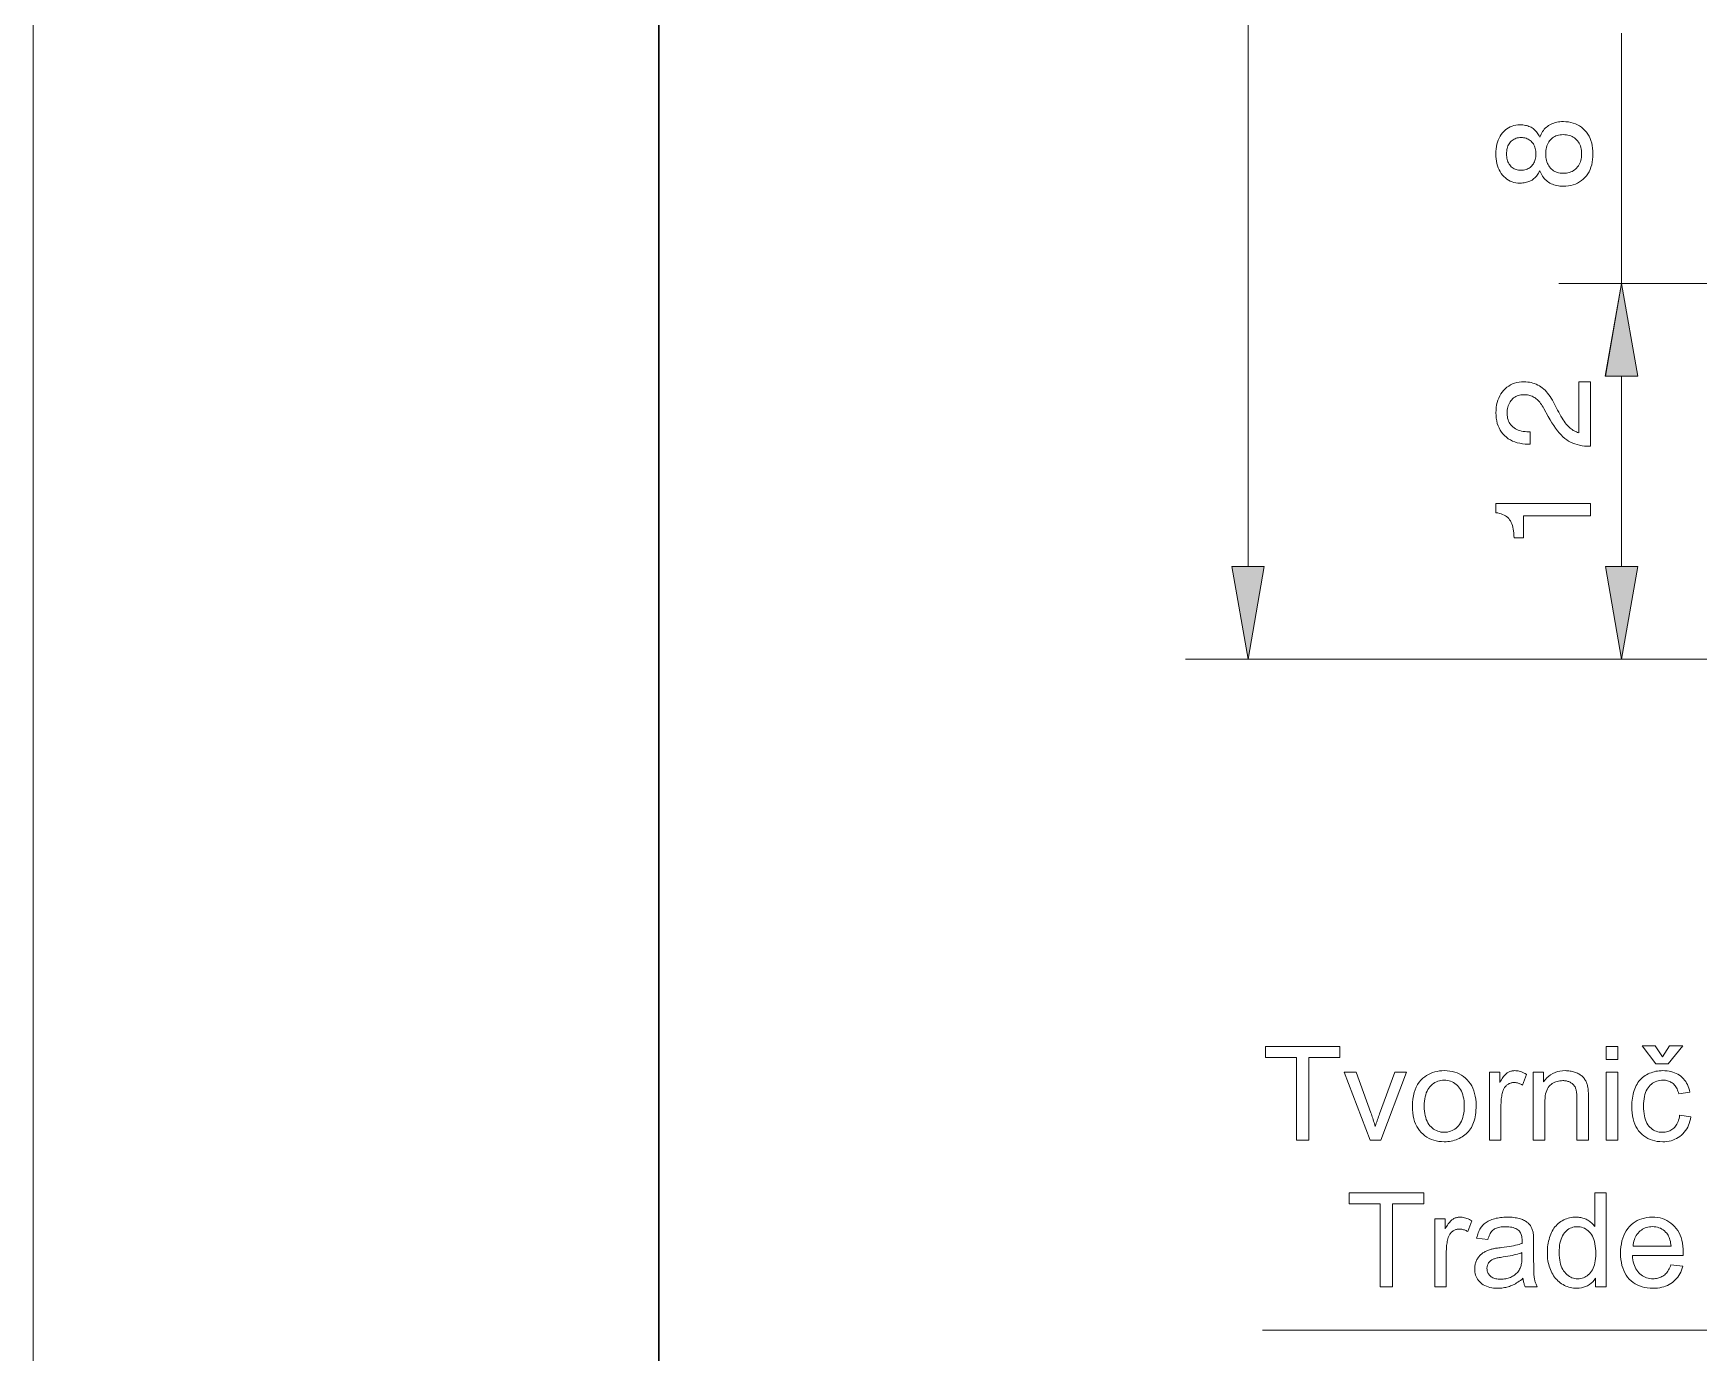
# Model space of a CAD drawing. Extents: x 0 to 297, y 0 to 420.
# Drawn here: x 0 to 53.2, y 128.8 to 171 of the extents above; entities that cross this region are included whole.
import ezdxf

# ---------------------------------------------------------------- set-up
doc = ezdxf.new("R2010")
doc.units = 0

msp = doc.modelspace()

# ---------------------------------------------------------------- linework, layer by layer
at = {"color": 7, "lineweight": 13}
for p, q in [((0, 0), (0, 420)), ((38.833, 153.939), (38.833, 378.43)), ((74.907, 162.985), (48.774, 162.985)), ((74.907, 162.985), (48.778, 162.985)), ((77.957, 150.985), (36.833, 150.985)), ((77.957, 150.985), (48.778, 150.985))]:
    msp.add_line(p, q, dxfattribs=at)
at = {"color": 7, "lineweight": 30}
msp.add_line((20, 5), (20, 415), dxfattribs=at)
at = {"color": 7, "lineweight": 13, "ltscale": 0.2}
msp.add_line((50.774, 162.985), (50.774, 170.985), dxfattribs=at)
at = {"color": 7, "lineweight": 13, "ltscale": 0.051139}
msp.add_line((50.774, 157.985), (50.774, 160.03), dxfattribs=at)
at = {"color": 7, "lineweight": 13, "ltscale": 0.152279}
msp.add_line((50.778, 153.939), (50.778, 160.03), dxfattribs=at)
at = {"color": 7, "lineweight": 13}
for points in [[(48.159, 166.594), (48.141, 166.555), (48.12, 166.518), (48.099, 166.484), (48.076, 166.451), (48.052, 166.42), (48.027, 166.391), (48, 166.365), (47.973, 166.34), (47.943, 166.317), (47.913, 166.296), (47.881, 166.277), (47.847, 166.261), (47.813, 166.246), (47.776, 166.233), (47.739, 166.222), (47.7, 166.213), (47.659, 166.206), (47.617, 166.201), (47.574, 166.198), (47.529, 166.197), (47.462, 166.2), (47.397, 166.208), (47.334, 166.22), (47.275, 166.238), (47.218, 166.262), (47.163, 166.29), (47.111, 166.324), (47.061, 166.362), (47.015, 166.406), (46.97, 166.455), (46.929, 166.509), (46.893, 166.565), (46.861, 166.625), (46.833, 166.687), (46.809, 166.753), (46.79, 166.822), (46.775, 166.894), (46.764, 166.969), (46.757, 167.048), (46.755, 167.129), (46.757, 167.211), (46.764, 167.29), (46.775, 167.365), (46.79, 167.437), (46.809, 167.506), (46.833, 167.572), (46.861, 167.634), (46.893, 167.694), (46.929, 167.75), (46.97, 167.803), (47.015, 167.851), (47.061, 167.895), (47.111, 167.933), (47.163, 167.967), (47.218, 167.995), (47.275, 168.018), (47.334, 168.036), (47.397, 168.048), (47.462, 168.056), (47.529, 168.059), (47.574, 168.058), (47.618, 168.055), (47.66, 168.05), (47.701, 168.043), (47.74, 168.034), (47.778, 168.024), (47.815, 168.011), (47.849, 167.997), (47.883, 167.98), (47.915, 167.962), (47.945, 167.941), (47.975, 167.919), (48.002, 167.894), (48.029, 167.868), (48.054, 167.839), (48.078, 167.808), (48.1, 167.775), (48.121, 167.74), (48.141, 167.704), (48.159, 167.664), (48.179, 167.713), (48.2, 167.758), (48.224, 167.802), (48.249, 167.842), (48.277, 167.881), (48.306, 167.917), (48.338, 167.95), (48.371, 167.982), (48.407, 168.01), (48.444, 168.037), (48.483, 168.06), (48.524, 168.082), (48.567, 168.101), (48.611, 168.117), (48.657, 168.131), (48.705, 168.142), (48.755, 168.151), (48.806, 168.157), (48.859, 168.161), (48.914, 168.162), (48.999, 168.159), (49.08, 168.151), (49.158, 168.137), (49.232, 168.117), (49.303, 168.092), (49.37, 168.061), (49.433, 168.025), (49.494, 167.983), (49.55, 167.936), (49.604, 167.883), (49.652, 167.825), (49.696, 167.763), (49.735, 167.698), (49.768, 167.628), (49.796, 167.555), (49.82, 167.477), (49.838, 167.396), (49.85, 167.311), (49.858, 167.222), (49.861, 167.129), (49.858, 167.036), (49.85, 166.947), (49.838, 166.862), (49.82, 166.781), (49.796, 166.704), (49.768, 166.63), (49.735, 166.561), (49.696, 166.496), (49.652, 166.434), (49.604, 166.376), (49.55, 166.323), (49.494, 166.276), (49.433, 166.234), (49.37, 166.198), (49.303, 166.168), (49.232, 166.143), (49.158, 166.123), (49.08, 166.109), (48.999, 166.101), (48.914, 166.098), (48.859, 166.099), (48.806, 166.103), (48.755, 166.109), (48.705, 166.118), (48.657, 166.129), (48.611, 166.143), (48.567, 166.16), (48.524, 166.178), (48.483, 166.2), (48.444, 166.224), (48.407, 166.25), (48.371, 166.278), (48.338, 166.31), (48.306, 166.343), (48.277, 166.379), (48.249, 166.417), (48.224, 166.458), (48.2, 166.5), (48.179, 166.546)], [(48.906, 166.513), (48.959, 166.515), (49.011, 166.52), (49.06, 166.528), (49.107, 166.54), (49.151, 166.555), (49.193, 166.573), (49.233, 166.594), (49.271, 166.619), (49.306, 166.647), (49.339, 166.679), (49.369, 166.713), (49.396, 166.75), (49.42, 166.789), (49.441, 166.83), (49.458, 166.874), (49.473, 166.92), (49.484, 166.969), (49.492, 167.02), (49.497, 167.073), (49.498, 167.129), (49.497, 167.185), (49.492, 167.239), (49.484, 167.29), (49.473, 167.339), (49.458, 167.385), (49.441, 167.429), (49.42, 167.471), (49.396, 167.51), (49.369, 167.547), (49.339, 167.581), (49.306, 167.613), (49.271, 167.641), (49.233, 167.666), (49.193, 167.687), (49.151, 167.705), (49.107, 167.72), (49.06, 167.732), (49.011, 167.74), (48.959, 167.745), (48.906, 167.747), (48.856, 167.745), (48.808, 167.74), (48.762, 167.732), (48.719, 167.72), (48.677, 167.706), (48.638, 167.688), (48.601, 167.666), (48.566, 167.641), (48.533, 167.614), (48.502, 167.582), (48.474, 167.548), (48.448, 167.512), (48.426, 167.472), (48.407, 167.431), (48.39, 167.387), (48.377, 167.34), (48.367, 167.291), (48.359, 167.24), (48.355, 167.186), (48.353, 167.129), (48.355, 167.073), (48.359, 167.019), (48.367, 166.968), (48.377, 166.919), (48.39, 166.873), (48.407, 166.829), (48.426, 166.788), (48.448, 166.749), (48.474, 166.712), (48.502, 166.678), (48.533, 166.647), (48.566, 166.619), (48.601, 166.594), (48.638, 166.573), (48.677, 166.555), (48.719, 166.54), (48.762, 166.528), (48.808, 166.52), (48.856, 166.515)], [(47.563, 166.608), (47.605, 166.61), (47.645, 166.614), (47.684, 166.621), (47.721, 166.631), (47.757, 166.644), (47.79, 166.66), (47.822, 166.678), (47.853, 166.699), (47.882, 166.724), (47.908, 166.751), (47.933, 166.78), (47.956, 166.811), (47.975, 166.844), (47.992, 166.879), (48.007, 166.916), (48.018, 166.955), (48.027, 166.996), (48.034, 167.038), (48.038, 167.083), (48.039, 167.129), (48.038, 167.176), (48.034, 167.22), (48.027, 167.263), (48.018, 167.304), (48.007, 167.343), (47.992, 167.38), (47.975, 167.416), (47.956, 167.449), (47.933, 167.48), (47.908, 167.51), (47.882, 167.537), (47.853, 167.561), (47.822, 167.582), (47.79, 167.601), (47.757, 167.616), (47.721, 167.629), (47.684, 167.639), (47.645, 167.646), (47.605, 167.65), (47.563, 167.652), (47.521, 167.65), (47.48, 167.646), (47.442, 167.639), (47.405, 167.63), (47.371, 167.617), (47.338, 167.602), (47.307, 167.584), (47.277, 167.563), (47.25, 167.539), (47.224, 167.513), (47.201, 167.484), (47.18, 167.453), (47.161, 167.42), (47.145, 167.385), (47.132, 167.347), (47.121, 167.308), (47.112, 167.266), (47.106, 167.223), (47.102, 167.177), (47.101, 167.129), (47.102, 167.082), (47.106, 167.036), (47.112, 166.993), (47.121, 166.952), (47.132, 166.912), (47.145, 166.875), (47.161, 166.84), (47.18, 166.807), (47.201, 166.776), (47.224, 166.747), (47.25, 166.721), (47.277, 166.697), (47.307, 166.676), (47.338, 166.658), (47.371, 166.643), (47.405, 166.631), (47.442, 166.621), (47.48, 166.614), (47.521, 166.61)], [(51.295, 160.03), (50.774, 162.985), (50.253, 160.03)], [(51.299, 160.03), (50.778, 162.985), (50.257, 160.03)], [(49.778, 157.786), (49.765, 157.786), (49.678, 157.788), (49.593, 157.794), (49.512, 157.805), (49.433, 157.819), (49.357, 157.838), (49.284, 157.86), (49.214, 157.887), (49.147, 157.918), (49.083, 157.953), (49.022, 157.993), (48.963, 158.037), (48.903, 158.089), (48.844, 158.147), (48.784, 158.211), (48.725, 158.283), (48.666, 158.36), (48.607, 158.445), (48.548, 158.536), (48.49, 158.634), (48.431, 158.739), (48.292, 158.994), (48.267, 159.039), (48.241, 159.081), (48.214, 159.121), (48.187, 159.158), (48.16, 159.193), (48.131, 159.225), (48.103, 159.255), (48.073, 159.282), (48.043, 159.307), (48.012, 159.329), (47.981, 159.349), (47.948, 159.367), (47.915, 159.383), (47.88, 159.397), (47.844, 159.408), (47.807, 159.418), (47.769, 159.425), (47.73, 159.43), (47.69, 159.434), (47.649, 159.435), (47.602, 159.433), (47.557, 159.428), (47.514, 159.42), (47.473, 159.409), (47.433, 159.394), (47.396, 159.376), (47.36, 159.355), (47.326, 159.33), (47.294, 159.302), (47.264, 159.271), (47.236, 159.237), (47.211, 159.201), (47.189, 159.163), (47.17, 159.123), (47.154, 159.08), (47.141, 159.035), (47.131, 158.988), (47.123, 158.939), (47.119, 158.888), (47.117, 158.834), (47.119, 158.781), (47.125, 158.73), (47.134, 158.681), (47.147, 158.635), (47.164, 158.591), (47.184, 158.549), (47.208, 158.509), (47.236, 158.472), (47.268, 158.437), (47.303, 158.405), (47.341, 158.375), (47.383, 158.348), (47.427, 158.325), (47.474, 158.304), (47.523, 158.287), (47.576, 158.273), (47.631, 158.262), (47.689, 158.254), (47.75, 158.249), (47.813, 158.248), (47.849, 158.248), (47.849, 157.856), (47.788, 157.856), (47.695, 157.858), (47.606, 157.866), (47.521, 157.88), (47.44, 157.899), (47.363, 157.923), (47.29, 157.953), (47.22, 157.988), (47.155, 158.028), (47.094, 158.074), (47.036, 158.125), (46.984, 158.181), (46.936, 158.241), (46.895, 158.305), (46.859, 158.372), (46.828, 158.443), (46.803, 158.518), (46.784, 158.597), (46.77, 158.68), (46.762, 158.767), (46.759, 158.857), (46.762, 158.944), (46.769, 159.027), (46.781, 159.107), (46.799, 159.184), (46.821, 159.257), (46.848, 159.327), (46.88, 159.394), (46.917, 159.457), (46.959, 159.516), (47.006, 159.573), (47.057, 159.625), (47.111, 159.671), (47.168, 159.712), (47.228, 159.747), (47.291, 159.777), (47.357, 159.802), (47.426, 159.821), (47.499, 159.835), (47.574, 159.843), (47.653, 159.846), (47.714, 159.844), (47.774, 159.839), (47.832, 159.831), (47.889, 159.82), (47.944, 159.806), (47.997, 159.788), (48.049, 159.767), (48.1, 159.743), (48.148, 159.716), (48.196, 159.686), (48.242, 159.652), (48.287, 159.615), (48.33, 159.574), (48.372, 159.53), (48.413, 159.483), (48.453, 159.433), (48.491, 159.379), (48.529, 159.321), (48.565, 159.261), (48.6, 159.196), (48.728, 158.943), (48.765, 158.873), (48.802, 158.807), (48.837, 158.745), (48.873, 158.688), (48.907, 158.634), (48.94, 158.584), (48.973, 158.538), (49.005, 158.497), (49.037, 158.459), (49.068, 158.426), (49.098, 158.396), (49.13, 158.367), (49.162, 158.341), (49.195, 158.317), (49.228, 158.295), (49.263, 158.276), (49.298, 158.258), (49.333, 158.243), (49.37, 158.229), (49.407, 158.218), (49.407, 159.846), (49.778, 159.846)], [(49.778, 155.564), (47.645, 155.564), (47.645, 154.864), (47.339, 154.864), (47.336, 154.939), (47.331, 155.01), (47.323, 155.078), (47.313, 155.141), (47.3, 155.2), (47.285, 155.256), (47.266, 155.307), (47.246, 155.354), (47.222, 155.398), (47.197, 155.437), (47.168, 155.473), (47.136, 155.507), (47.1, 155.537), (47.061, 155.564), (47.019, 155.588), (46.974, 155.609), (46.925, 155.627), (46.873, 155.642), (46.818, 155.654), (46.759, 155.663), (46.759, 155.956), (49.778, 155.956)], [(38.312, 153.939), (38.833, 150.985), (39.354, 153.939)], [(50.257, 153.939), (50.778, 150.985), (51.299, 153.939)], [(40.381, 135.607), (40.381, 138.253), (39.392, 138.253), (39.392, 138.607), (41.77, 138.607), (41.77, 138.253), (40.778, 138.253), (40.778, 135.607)], [(50.285, 138.184), (50.285, 138.607), (50.654, 138.607), (50.654, 138.184)], [(52.086, 138.276), (52.311, 138.624), (52.729, 138.624), (52.268, 138.051), (51.875, 138.051), (51.433, 138.624), (51.855, 138.624)], [(42.734, 135.607), (41.907, 137.781), (42.296, 137.781), (42.763, 136.479), (42.778, 136.437), (42.792, 136.394), (42.807, 136.351), (42.821, 136.308), (42.835, 136.264), (42.849, 136.22), (42.863, 136.176), (42.876, 136.131), (42.889, 136.086), (42.902, 136.041), (42.912, 136.076), (42.923, 136.113), (42.935, 136.151), (42.947, 136.19), (42.961, 136.23), (42.975, 136.273), (42.99, 136.316), (43.005, 136.361), (43.022, 136.407), (43.039, 136.455), (43.522, 137.781), (43.9, 137.781), (43.078, 135.607)], [(44.089, 136.694), (44.092, 136.812), (44.102, 136.923), (44.119, 137.028), (44.142, 137.127), (44.173, 137.219), (44.21, 137.306), (44.253, 137.386), (44.304, 137.46), (44.361, 137.527), (44.424, 137.588), (44.482, 137.634), (44.541, 137.675), (44.604, 137.711), (44.668, 137.743), (44.735, 137.769), (44.805, 137.791), (44.877, 137.808), (44.952, 137.82), (45.028, 137.827), (45.108, 137.83), (45.196, 137.827), (45.281, 137.818), (45.362, 137.803), (45.44, 137.783), (45.515, 137.756), (45.587, 137.724), (45.655, 137.686), (45.72, 137.642), (45.782, 137.592), (45.84, 137.536), (45.895, 137.475), (45.943, 137.41), (45.986, 137.34), (46.023, 137.265), (46.054, 137.186), (46.079, 137.103), (46.099, 137.015), (46.114, 136.923), (46.122, 136.826), (46.125, 136.725), (46.124, 136.643), (46.12, 136.564), (46.114, 136.489), (46.105, 136.418), (46.093, 136.35), (46.08, 136.286), (46.063, 136.225), (46.044, 136.168), (46.023, 136.115), (45.999, 136.065), (45.973, 136.018), (45.944, 135.973), (45.913, 135.93), (45.88, 135.89), (45.845, 135.851), (45.807, 135.815), (45.767, 135.781), (45.724, 135.749), (45.68, 135.719), (45.633, 135.691), (45.584, 135.666), (45.535, 135.643), (45.485, 135.623), (45.433, 135.606), (45.381, 135.592), (45.328, 135.58), (45.275, 135.57), (45.22, 135.564), (45.164, 135.56), (45.108, 135.558), (45.018, 135.561), (44.932, 135.57), (44.85, 135.585), (44.771, 135.605), (44.695, 135.631), (44.623, 135.664), (44.555, 135.702), (44.49, 135.746), (44.428, 135.795), (44.37, 135.851), (44.317, 135.912), (44.269, 135.978), (44.227, 136.05), (44.19, 136.126), (44.159, 136.208), (44.134, 136.295), (44.114, 136.387), (44.1, 136.484), (44.092, 136.586)], [(44.467, 136.694), (44.469, 136.613), (44.475, 136.535), (44.484, 136.462), (44.496, 136.394), (44.513, 136.329), (44.533, 136.269), (44.557, 136.212), (44.584, 136.16), (44.615, 136.112), (44.649, 136.069), (44.687, 136.029), (44.726, 135.994), (44.767, 135.963), (44.81, 135.936), (44.855, 135.913), (44.902, 135.894), (44.951, 135.88), (45.001, 135.869), (45.054, 135.863), (45.108, 135.861), (45.162, 135.863), (45.214, 135.869), (45.264, 135.88), (45.312, 135.895), (45.359, 135.913), (45.404, 135.936), (45.447, 135.963), (45.488, 135.995), (45.527, 136.03), (45.564, 136.07), (45.599, 136.114), (45.63, 136.162), (45.657, 136.215), (45.681, 136.272), (45.701, 136.333), (45.717, 136.399), (45.73, 136.469), (45.739, 136.544), (45.744, 136.623), (45.746, 136.706), (45.744, 136.785), (45.739, 136.86), (45.73, 136.931), (45.717, 136.998), (45.701, 137.061), (45.68, 137.12), (45.657, 137.175), (45.629, 137.226), (45.598, 137.274), (45.563, 137.317), (45.526, 137.357), (45.486, 137.392), (45.445, 137.423), (45.402, 137.45), (45.358, 137.473), (45.311, 137.492), (45.263, 137.506), (45.213, 137.517), (45.161, 137.523), (45.108, 137.525), (45.054, 137.523), (45.001, 137.517), (44.951, 137.506), (44.902, 137.492), (44.855, 137.473), (44.81, 137.45), (44.767, 137.424), (44.726, 137.393), (44.687, 137.357), (44.649, 137.318), (44.615, 137.275), (44.584, 137.227), (44.557, 137.175), (44.533, 137.119), (44.513, 137.059), (44.496, 136.994), (44.484, 136.926), (44.475, 136.853), (44.469, 136.775)], [(46.553, 135.607), (46.553, 137.781), (46.884, 137.781), (46.884, 137.451), (46.909, 137.496), (46.934, 137.537), (46.958, 137.576), (46.983, 137.611), (47.006, 137.643), (47.029, 137.672), (47.052, 137.698), (47.075, 137.72), (47.097, 137.74), (47.118, 137.756), (47.14, 137.77), (47.162, 137.783), (47.185, 137.794), (47.208, 137.803), (47.231, 137.811), (47.255, 137.818), (47.279, 137.823), (47.304, 137.827), (47.329, 137.829), (47.355, 137.83), (47.392, 137.829), (47.43, 137.825), (47.467, 137.819), (47.505, 137.811), (47.543, 137.8), (47.58, 137.787), (47.618, 137.772), (47.657, 137.754), (47.695, 137.734), (47.733, 137.711), (47.606, 137.369), (47.579, 137.384), (47.552, 137.398), (47.525, 137.41), (47.498, 137.42), (47.471, 137.429), (47.444, 137.436), (47.417, 137.442), (47.39, 137.446), (47.363, 137.448), (47.336, 137.449), (47.312, 137.448), (47.289, 137.446), (47.266, 137.443), (47.244, 137.438), (47.222, 137.431), (47.2, 137.423), (47.179, 137.414), (47.159, 137.403), (47.139, 137.39), (47.119, 137.376), (47.101, 137.361), (47.083, 137.345), (47.067, 137.328), (47.051, 137.309), (47.037, 137.29), (47.024, 137.269), (47.012, 137.247), (47.001, 137.224), (46.991, 137.2), (46.982, 137.175), (46.971, 137.135), (46.96, 137.095), (46.951, 137.054), (46.943, 137.012), (46.936, 136.969), (46.931, 136.926), (46.926, 136.882), (46.923, 136.837), (46.922, 136.791), (46.921, 136.745), (46.921, 135.607)], [(47.952, 135.607), (47.952, 137.781), (48.284, 137.781), (48.284, 137.472), (48.334, 137.54), (48.388, 137.601), (48.447, 137.654), (48.509, 137.701), (48.576, 137.74), (48.648, 137.772), (48.723, 137.798), (48.803, 137.815), (48.887, 137.826), (48.976, 137.83), (49.014, 137.829), (49.053, 137.827), (49.091, 137.823), (49.128, 137.818), (49.164, 137.812), (49.2, 137.804), (49.235, 137.795), (49.27, 137.785), (49.303, 137.773), (49.337, 137.759), (49.369, 137.745), (49.399, 137.729), (49.428, 137.713), (49.455, 137.696), (49.481, 137.678), (49.505, 137.659), (49.527, 137.639), (49.547, 137.618), (49.566, 137.596), (49.583, 137.574), (49.599, 137.551), (49.614, 137.526), (49.628, 137.501), (49.641, 137.475), (49.653, 137.449), (49.664, 137.421), (49.674, 137.392), (49.683, 137.363), (49.691, 137.333), (49.698, 137.302), (49.702, 137.28), (49.705, 137.255), (49.708, 137.227), (49.711, 137.195), (49.713, 137.161), (49.715, 137.124), (49.717, 137.083), (49.718, 137.04), (49.718, 136.993), (49.718, 136.944), (49.718, 135.607), (49.35, 135.607), (49.35, 136.929), (49.35, 136.973), (49.348, 137.015), (49.346, 137.054), (49.343, 137.091), (49.339, 137.126), (49.335, 137.159), (49.329, 137.189), (49.323, 137.217), (49.315, 137.243), (49.307, 137.266), (49.298, 137.288), (49.287, 137.309), (49.275, 137.329), (49.262, 137.348), (49.247, 137.366), (49.232, 137.384), (49.214, 137.4), (49.196, 137.416), (49.176, 137.43), (49.155, 137.444), (49.132, 137.457), (49.109, 137.468), (49.085, 137.478), (49.061, 137.487), (49.036, 137.494), (49.01, 137.5), (48.983, 137.505), (48.955, 137.508), (48.927, 137.51), (48.898, 137.511), (48.851, 137.509), (48.806, 137.505), (48.762, 137.497), (48.72, 137.487), (48.679, 137.473), (48.639, 137.457), (48.6, 137.437), (48.562, 137.415), (48.526, 137.39), (48.492, 137.361), (48.459, 137.329), (48.43, 137.291), (48.404, 137.247), (48.382, 137.199), (48.363, 137.145), (48.348, 137.085), (48.336, 137.021), (48.328, 136.951), (48.322, 136.875), (48.321, 136.794), (48.321, 135.607)], [(50.285, 135.607), (50.285, 137.781), (50.654, 137.781), (50.654, 135.607)], [(52.632, 136.403), (52.995, 136.356), (52.981, 136.283), (52.963, 136.213), (52.942, 136.146), (52.918, 136.083), (52.889, 136.023), (52.857, 135.966), (52.821, 135.912), (52.781, 135.861), (52.738, 135.814), (52.691, 135.77), (52.641, 135.73), (52.588, 135.694), (52.534, 135.662), (52.477, 135.635), (52.418, 135.611), (52.357, 135.592), (52.294, 135.577), (52.228, 135.567), (52.16, 135.56), (52.09, 135.558), (52.003, 135.561), (51.919, 135.57), (51.838, 135.585), (51.761, 135.605), (51.688, 135.631), (51.618, 135.663), (51.551, 135.701), (51.488, 135.745), (51.429, 135.794), (51.373, 135.85), (51.321, 135.911), (51.275, 135.977), (51.235, 136.048), (51.199, 136.124), (51.17, 136.205), (51.145, 136.291), (51.126, 136.382), (51.113, 136.478), (51.104, 136.579), (51.102, 136.686), (51.103, 136.755), (51.106, 136.823), (51.112, 136.889), (51.12, 136.953), (51.131, 137.016), (51.144, 137.077), (51.159, 137.135), (51.176, 137.193), (51.196, 137.248), (51.218, 137.302), (51.243, 137.353), (51.27, 137.402), (51.299, 137.448), (51.331, 137.492), (51.365, 137.533), (51.402, 137.571), (51.441, 137.607), (51.483, 137.64), (51.527, 137.67), (51.573, 137.698), (51.622, 137.723), (51.67, 137.745), (51.72, 137.765), (51.771, 137.782), (51.822, 137.797), (51.875, 137.809), (51.928, 137.818), (51.982, 137.824), (52.037, 137.828), (52.092, 137.83), (52.162, 137.828), (52.229, 137.823), (52.293, 137.814), (52.355, 137.801), (52.414, 137.785), (52.471, 137.765), (52.525, 137.742), (52.576, 137.715), (52.625, 137.685), (52.671, 137.651), (52.715, 137.613), (52.755, 137.573), (52.792, 137.53), (52.826, 137.483), (52.856, 137.434), (52.883, 137.382), (52.907, 137.326), (52.928, 137.268), (52.946, 137.207), (52.96, 137.142), (52.602, 137.087), (52.591, 137.13), (52.578, 137.17), (52.564, 137.209), (52.548, 137.245), (52.531, 137.279), (52.512, 137.311), (52.491, 137.34), (52.469, 137.368), (52.446, 137.393), (52.421, 137.416), (52.394, 137.437), (52.366, 137.456), (52.338, 137.473), (52.308, 137.487), (52.277, 137.499), (52.245, 137.509), (52.212, 137.517), (52.178, 137.522), (52.143, 137.526), (52.106, 137.527), (52.052, 137.525), (51.999, 137.519), (51.949, 137.509), (51.901, 137.495), (51.854, 137.477), (51.81, 137.455), (51.768, 137.429), (51.728, 137.399), (51.69, 137.365), (51.654, 137.327), (51.621, 137.285), (51.592, 137.238), (51.566, 137.187), (51.543, 137.131), (51.524, 137.07), (51.508, 137.004), (51.496, 136.934), (51.487, 136.859), (51.482, 136.78), (51.48, 136.696), (51.482, 136.611), (51.487, 136.53), (51.495, 136.455), (51.507, 136.384), (51.522, 136.318), (51.541, 136.257), (51.563, 136.2), (51.588, 136.149), (51.616, 136.102), (51.648, 136.06), (51.683, 136.022), (51.719, 135.988), (51.758, 135.958), (51.799, 135.933), (51.841, 135.911), (51.886, 135.893), (51.933, 135.879), (51.982, 135.869), (52.033, 135.863), (52.086, 135.861), (52.129, 135.862), (52.17, 135.866), (52.21, 135.873), (52.248, 135.882), (52.285, 135.894), (52.321, 135.909), (52.355, 135.926), (52.387, 135.946), (52.418, 135.969), (52.448, 135.994), (52.476, 136.022), (52.502, 136.053), (52.526, 136.087), (52.547, 136.123), (52.567, 136.163), (52.584, 136.205), (52.6, 136.251), (52.613, 136.299), (52.624, 136.35)], [(43.059, 130.925), (43.059, 133.571), (42.071, 133.571), (42.071, 133.925), (44.449, 133.925), (44.449, 133.571), (43.456, 133.571), (43.456, 130.925)], [(49.946, 130.925), (49.946, 131.199), (49.902, 131.138), (49.855, 131.083), (49.804, 131.035), (49.749, 130.993), (49.69, 130.957), (49.627, 130.928), (49.561, 130.905), (49.49, 130.889), (49.416, 130.879), (49.338, 130.876), (49.286, 130.878), (49.235, 130.882), (49.186, 130.889), (49.137, 130.899), (49.088, 130.912), (49.041, 130.928), (48.994, 130.946), (48.949, 130.968), (48.904, 130.992), (48.86, 131.019), (48.817, 131.049), (48.777, 131.081), (48.738, 131.116), (48.701, 131.152), (48.667, 131.191), (48.634, 131.232), (48.603, 131.276), (48.574, 131.321), (48.547, 131.369), (48.522, 131.419), (48.5, 131.472), (48.479, 131.525), (48.461, 131.58), (48.446, 131.637), (48.432, 131.695), (48.422, 131.755), (48.413, 131.817), (48.407, 131.879), (48.404, 131.944), (48.403, 132.01), (48.404, 132.074), (48.407, 132.138), (48.412, 132.2), (48.42, 132.26), (48.43, 132.32), (48.442, 132.379), (48.456, 132.436), (48.472, 132.492), (48.49, 132.547), (48.511, 132.6), (48.534, 132.652), (48.559, 132.701), (48.586, 132.748), (48.615, 132.792), (48.647, 132.834), (48.68, 132.874), (48.716, 132.911), (48.754, 132.945), (48.794, 132.977), (48.836, 133.006), (48.88, 133.033), (48.925, 133.057), (48.971, 133.078), (49.018, 133.097), (49.066, 133.112), (49.115, 133.125), (49.165, 133.135), (49.216, 133.142), (49.268, 133.146), (49.321, 133.148), (49.36, 133.147), (49.398, 133.144), (49.435, 133.14), (49.472, 133.134), (49.507, 133.127), (49.542, 133.118), (49.575, 133.107), (49.608, 133.095), (49.64, 133.08), (49.671, 133.065), (49.701, 133.048), (49.73, 133.03), (49.758, 133.01), (49.785, 132.99), (49.81, 132.969), (49.835, 132.947), (49.858, 132.924), (49.88, 132.9), (49.901, 132.875), (49.921, 132.849), (49.921, 133.925), (50.287, 133.925), (50.287, 130.925)], [(44.805, 130.925), (44.805, 133.099), (45.137, 133.099), (45.137, 132.769), (45.162, 132.814), (45.186, 132.855), (45.211, 132.894), (45.235, 132.929), (45.259, 132.961), (45.282, 132.99), (45.305, 133.016), (45.327, 133.038), (45.349, 133.058), (45.371, 133.074), (45.393, 133.088), (45.415, 133.1), (45.437, 133.112), (45.46, 133.121), (45.484, 133.129), (45.507, 133.136), (45.532, 133.141), (45.556, 133.145), (45.582, 133.147), (45.607, 133.148), (45.644, 133.146), (45.682, 133.143), (45.719, 133.137), (45.757, 133.129), (45.795, 133.118), (45.833, 133.105), (45.871, 133.089), (45.909, 133.072), (45.947, 133.051), (45.986, 133.029), (45.859, 132.687), (45.832, 132.702), (45.805, 132.716), (45.778, 132.728), (45.751, 132.738), (45.724, 132.747), (45.697, 132.754), (45.67, 132.76), (45.643, 132.764), (45.616, 132.766), (45.589, 132.767), (45.565, 132.766), (45.541, 132.764), (45.519, 132.76), (45.496, 132.755), (45.474, 132.749), (45.453, 132.741), (45.432, 132.731), (45.411, 132.721), (45.391, 132.708), (45.372, 132.694), (45.353, 132.679), (45.336, 132.663), (45.319, 132.646), (45.304, 132.627), (45.289, 132.608), (45.276, 132.587), (45.264, 132.565), (45.253, 132.542), (45.243, 132.518), (45.235, 132.493), (45.223, 132.453), (45.213, 132.413), (45.203, 132.372), (45.195, 132.33), (45.189, 132.287), (45.183, 132.244), (45.179, 132.2), (45.176, 132.155), (45.174, 132.109), (45.173, 132.063), (45.173, 130.925)], [(47.623, 131.193), (47.582, 131.16), (47.542, 131.128), (47.501, 131.098), (47.462, 131.071), (47.422, 131.045), (47.383, 131.021), (47.344, 131), (47.305, 130.98), (47.267, 130.963), (47.229, 130.948), (47.191, 130.934), (47.152, 130.922), (47.113, 130.911), (47.073, 130.902), (47.033, 130.894), (46.992, 130.888), (46.95, 130.883), (46.908, 130.879), (46.866, 130.877), (46.823, 130.876), (46.753, 130.878), (46.686, 130.883), (46.623, 130.892), (46.563, 130.904), (46.506, 130.92), (46.453, 130.939), (46.403, 130.962), (46.356, 130.988), (46.312, 131.018), (46.272, 131.051), (46.236, 131.087), (46.203, 131.125), (46.174, 131.165), (46.149, 131.207), (46.128, 131.25), (46.111, 131.296), (46.097, 131.344), (46.088, 131.393), (46.082, 131.445), (46.08, 131.498), (46.081, 131.53), (46.083, 131.561), (46.086, 131.592), (46.092, 131.622), (46.098, 131.651), (46.106, 131.68), (46.115, 131.708), (46.126, 131.736), (46.139, 131.763), (46.153, 131.79), (46.168, 131.816), (46.183, 131.841), (46.2, 131.864), (46.218, 131.887), (46.236, 131.909), (46.256, 131.929), (46.276, 131.949), (46.298, 131.968), (46.32, 131.985), (46.343, 132.002), (46.367, 132.017), (46.391, 132.032), (46.416, 132.046), (46.442, 132.059), (46.468, 132.072), (46.495, 132.083), (46.522, 132.094), (46.55, 132.104), (46.579, 132.114), (46.608, 132.122), (46.631, 132.128), (46.656, 132.134), (46.683, 132.139), (46.712, 132.145), (46.744, 132.151), (46.778, 132.156), (46.814, 132.161), (46.852, 132.167), (46.893, 132.172), (46.935, 132.178), (47.022, 132.188), (47.104, 132.2), (47.182, 132.211), (47.255, 132.223), (47.323, 132.236), (47.386, 132.249), (47.445, 132.262), (47.498, 132.276), (47.548, 132.29), (47.592, 132.305), (47.593, 132.319), (47.593, 132.333), (47.593, 132.345), (47.593, 132.356), (47.594, 132.366), (47.594, 132.375), (47.594, 132.383), (47.594, 132.39), (47.594, 132.396), (47.594, 132.401), (47.593, 132.444), (47.59, 132.485), (47.585, 132.524), (47.578, 132.559), (47.568, 132.593), (47.557, 132.623), (47.543, 132.651), (47.527, 132.676), (47.51, 132.698), (47.49, 132.718), (47.46, 132.742), (47.428, 132.763), (47.393, 132.782), (47.355, 132.798), (47.314, 132.812), (47.271, 132.823), (47.225, 132.831), (47.176, 132.838), (47.125, 132.841), (47.07, 132.843), (47.02, 132.842), (46.972, 132.839), (46.927, 132.835), (46.884, 132.828), (46.844, 132.82), (46.807, 132.81), (46.773, 132.798), (46.742, 132.784), (46.713, 132.769), (46.687, 132.752), (46.663, 132.732), (46.64, 132.71), (46.618, 132.684), (46.598, 132.656), (46.579, 132.626), (46.561, 132.592), (46.545, 132.555), (46.53, 132.516), (46.516, 132.474), (46.503, 132.429), (46.143, 132.478), (46.154, 132.524), (46.166, 132.567), (46.179, 132.609), (46.193, 132.649), (46.208, 132.687), (46.225, 132.724), (46.243, 132.759), (46.263, 132.791), (46.283, 132.823), (46.305, 132.852), (46.329, 132.88), (46.354, 132.906), (46.382, 132.931), (46.411, 132.955), (46.443, 132.978), (46.476, 132.999), (46.512, 133.019), (46.549, 133.038), (46.589, 133.055), (46.63, 133.071), (46.674, 133.085), (46.718, 133.099), (46.764, 133.11), (46.811, 133.12), (46.86, 133.128), (46.91, 133.135), (46.961, 133.141), (47.014, 133.145), (47.068, 133.147), (47.124, 133.148), (47.178, 133.147), (47.231, 133.145), (47.281, 133.142), (47.329, 133.137), (47.376, 133.131), (47.42, 133.124), (47.462, 133.116), (47.502, 133.106), (47.54, 133.095), (47.576, 133.082), (47.61, 133.069), (47.642, 133.055), (47.672, 133.04), (47.7, 133.024), (47.727, 133.008), (47.751, 132.991), (47.774, 132.974), (47.795, 132.956), (47.814, 132.937), (47.832, 132.917), (47.847, 132.897), (47.862, 132.876), (47.876, 132.853), (47.889, 132.83), (47.901, 132.805), (47.912, 132.78), (47.922, 132.753), (47.931, 132.725), (47.939, 132.696), (47.946, 132.667), (47.95, 132.646), (47.953, 132.623), (47.956, 132.597), (47.958, 132.567), (47.96, 132.535), (47.962, 132.499), (47.963, 132.461), (47.964, 132.419), (47.964, 132.375), (47.965, 132.327), (47.965, 131.836), (47.965, 131.737), (47.966, 131.646), (47.967, 131.562), (47.968, 131.485), (47.97, 131.417), (47.973, 131.355), (47.976, 131.302), (47.98, 131.256), (47.984, 131.217), (47.988, 131.186), (47.993, 131.159), (47.999, 131.132), (48.006, 131.106), (48.014, 131.079), (48.023, 131.053), (48.033, 131.027), (48.044, 131.001), (48.055, 130.976), (48.068, 130.95), (48.081, 130.925), (47.697, 130.925), (47.685, 130.949), (47.675, 130.973), (47.666, 130.997), (47.657, 131.023), (47.649, 131.05), (47.643, 131.077), (47.636, 131.105), (47.631, 131.133), (47.627, 131.163)], [(52.354, 131.625), (52.735, 131.578), (52.715, 131.513), (52.693, 131.451), (52.667, 131.391), (52.638, 131.335), (52.606, 131.282), (52.571, 131.232), (52.533, 131.184), (52.492, 131.14), (52.448, 131.099), (52.401, 131.06), (52.351, 131.025), (52.298, 130.994), (52.243, 130.966), (52.185, 130.942), (52.124, 130.922), (52.06, 130.906), (51.994, 130.893), (51.925, 130.883), (51.853, 130.878), (51.779, 130.876), (51.686, 130.879), (51.596, 130.888), (51.511, 130.903), (51.429, 130.923), (51.352, 130.95), (51.278, 130.982), (51.208, 131.02), (51.143, 131.064), (51.081, 131.114), (51.023, 131.17), (50.97, 131.231), (50.922, 131.297), (50.88, 131.367), (50.844, 131.443), (50.813, 131.523), (50.788, 131.607), (50.769, 131.697), (50.755, 131.791), (50.746, 131.89), (50.744, 131.993), (50.746, 132.101), (50.755, 132.203), (50.769, 132.3), (50.789, 132.393), (50.814, 132.48), (50.845, 132.563), (50.882, 132.641), (50.924, 132.714), (50.972, 132.782), (51.026, 132.845), (51.084, 132.902), (51.146, 132.954), (51.211, 132.999), (51.279, 133.039), (51.35, 133.072), (51.425, 133.099), (51.504, 133.12), (51.585, 133.136), (51.67, 133.145), (51.759, 133.148), (51.844, 133.145), (51.927, 133.136), (52.006, 133.121), (52.082, 133.1), (52.155, 133.073), (52.224, 133.041), (52.291, 133.002), (52.354, 132.958), (52.414, 132.907), (52.471, 132.851), (52.523, 132.789), (52.57, 132.723), (52.612, 132.651), (52.648, 132.575), (52.678, 132.494), (52.703, 132.408), (52.722, 132.317), (52.736, 132.222), (52.744, 132.121), (52.747, 132.016), (52.747, 132.009), (52.747, 132.002), (52.747, 131.993), (52.747, 131.985), (52.746, 131.975), (52.746, 131.965), (52.746, 131.954), (52.746, 131.943), (52.745, 131.931), (52.745, 131.918), (51.124, 131.918), (51.13, 131.848), (51.139, 131.781), (51.151, 131.718), (51.166, 131.658), (51.185, 131.602), (51.207, 131.548), (51.232, 131.499), (51.26, 131.452), (51.292, 131.409), (51.327, 131.369), (51.364, 131.333), (51.403, 131.301), (51.444, 131.272), (51.487, 131.248), (51.531, 131.227), (51.578, 131.209), (51.626, 131.196), (51.676, 131.187), (51.728, 131.181), (51.781, 131.179), (51.821, 131.18), (51.86, 131.183), (51.897, 131.189), (51.934, 131.196), (51.969, 131.206), (52.003, 131.217), (52.036, 131.231), (52.067, 131.247), (52.098, 131.265), (52.127, 131.285), (52.155, 131.308), (52.182, 131.333), (52.208, 131.361), (52.232, 131.391), (52.255, 131.424), (52.277, 131.459), (52.298, 131.497), (52.318, 131.537), (52.337, 131.58)], [(48.781, 132.01), (48.783, 131.928), (48.788, 131.851), (48.797, 131.778), (48.809, 131.71), (48.825, 131.645), (48.844, 131.585), (48.867, 131.529), (48.894, 131.477), (48.924, 131.429), (48.957, 131.386), (48.993, 131.346), (49.03, 131.311), (49.068, 131.28), (49.108, 131.253), (49.149, 131.231), (49.191, 131.212), (49.235, 131.198), (49.279, 131.187), (49.325, 131.181), (49.373, 131.179), (49.42, 131.181), (49.466, 131.187), (49.511, 131.197), (49.554, 131.211), (49.596, 131.228), (49.636, 131.25), (49.675, 131.276), (49.712, 131.305), (49.748, 131.339), (49.783, 131.376), (49.815, 131.418), (49.844, 131.464), (49.869, 131.514), (49.891, 131.568), (49.909, 131.626), (49.925, 131.688), (49.936, 131.755), (49.945, 131.825), (49.95, 131.9), (49.952, 131.979), (49.95, 132.066), (49.945, 132.148), (49.936, 132.225), (49.924, 132.298), (49.909, 132.366), (49.89, 132.429), (49.867, 132.487), (49.842, 132.541), (49.812, 132.59), (49.78, 132.634), (49.745, 132.674), (49.708, 132.709), (49.669, 132.74), (49.629, 132.768), (49.588, 132.791), (49.545, 132.809), (49.5, 132.824), (49.454, 132.834), (49.406, 132.841), (49.356, 132.843), (49.308, 132.841), (49.261, 132.835), (49.216, 132.825), (49.173, 132.811), (49.131, 132.793), (49.091, 132.771), (49.052, 132.744), (49.015, 132.714), (48.98, 132.68), (48.946, 132.642), (48.915, 132.6), (48.887, 132.553), (48.862, 132.501), (48.84, 132.445), (48.822, 132.384), (48.807, 132.318), (48.796, 132.248), (48.788, 132.173), (48.783, 132.094)], [(51.145, 132.221), (52.358, 132.221), (52.352, 132.274), (52.345, 132.325), (52.335, 132.373), (52.324, 132.418), (52.311, 132.461), (52.296, 132.5), (52.28, 132.537), (52.261, 132.572), (52.241, 132.603), (52.219, 132.632), (52.183, 132.672), (52.144, 132.709), (52.104, 132.74), (52.062, 132.768), (52.017, 132.792), (51.97, 132.811), (51.922, 132.826), (51.871, 132.836), (51.818, 132.843), (51.763, 132.845), (51.713, 132.843), (51.664, 132.838), (51.618, 132.829), (51.573, 132.818), (51.529, 132.802), (51.487, 132.784), (51.447, 132.762), (51.408, 132.736), (51.371, 132.707), (51.336, 132.675), (51.303, 132.64), (51.273, 132.602), (51.246, 132.563), (51.222, 132.521), (51.202, 132.476), (51.184, 132.43), (51.17, 132.381), (51.158, 132.33), (51.15, 132.276)], [(47.592, 132.016), (47.55, 132), (47.504, 131.984), (47.454, 131.969), (47.4, 131.954), (47.341, 131.94), (47.279, 131.927), (47.213, 131.913), (47.143, 131.901), (47.069, 131.889), (46.991, 131.877), (46.946, 131.87), (46.905, 131.863), (46.866, 131.856), (46.83, 131.849), (46.797, 131.842), (46.766, 131.835), (46.738, 131.827), (46.712, 131.819), (46.689, 131.811), (46.669, 131.803), (46.651, 131.795), (46.633, 131.785), (46.617, 131.775), (46.601, 131.764), (46.586, 131.753), (46.572, 131.74), (46.559, 131.727), (46.546, 131.713), (46.535, 131.699), (46.524, 131.683), (46.514, 131.667), (46.506, 131.651), (46.498, 131.635), (46.491, 131.618), (46.486, 131.6), (46.481, 131.583), (46.477, 131.565), (46.475, 131.546), (46.473, 131.528), (46.473, 131.508), (46.474, 131.479), (46.477, 131.451), (46.483, 131.424), (46.491, 131.398), (46.501, 131.373), (46.513, 131.349), (46.527, 131.326), (46.544, 131.304), (46.563, 131.283), (46.584, 131.263), (46.608, 131.244), (46.633, 131.228), (46.661, 131.213), (46.69, 131.2), (46.722, 131.189), (46.755, 131.18), (46.791, 131.174), (46.829, 131.169), (46.869, 131.166), (46.911, 131.165), (46.953, 131.166), (46.994, 131.168), (47.034, 131.173), (47.073, 131.18), (47.112, 131.188), (47.149, 131.198), (47.186, 131.21), (47.221, 131.224), (47.256, 131.24), (47.289, 131.258), (47.322, 131.277), (47.352, 131.298), (47.381, 131.32), (47.408, 131.343), (47.433, 131.368), (47.457, 131.394), (47.478, 131.422), (47.498, 131.451), (47.516, 131.481), (47.533, 131.513), (47.544, 131.539), (47.554, 131.567), (47.563, 131.598), (47.571, 131.631), (47.577, 131.667), (47.583, 131.705), (47.587, 131.745), (47.59, 131.788), (47.592, 131.833), (47.592, 131.881)]]:
    msp.add_lwpolyline(points, close=True, dxfattribs=at)
msp.add_lwpolyline([(78.973, 152.886), (69.077, 129.537), (39.294, 129.537)], dxfattribs=at)
for points in [[(51.295, 160.03), (50.774, 162.985), (51.295, 160.03), (50.253, 160.03)], [(51.299, 160.03), (50.778, 162.985), (51.299, 160.03), (50.257, 160.03)], [(38.312, 153.939), (38.833, 150.985), (38.312, 153.939), (39.354, 153.939)], [(50.257, 153.939), (50.778, 150.985), (50.257, 153.939), (51.299, 153.939)]]:
    msp.add_solid(points, dxfattribs=at)

doc.saveas('drawing.dxf')
